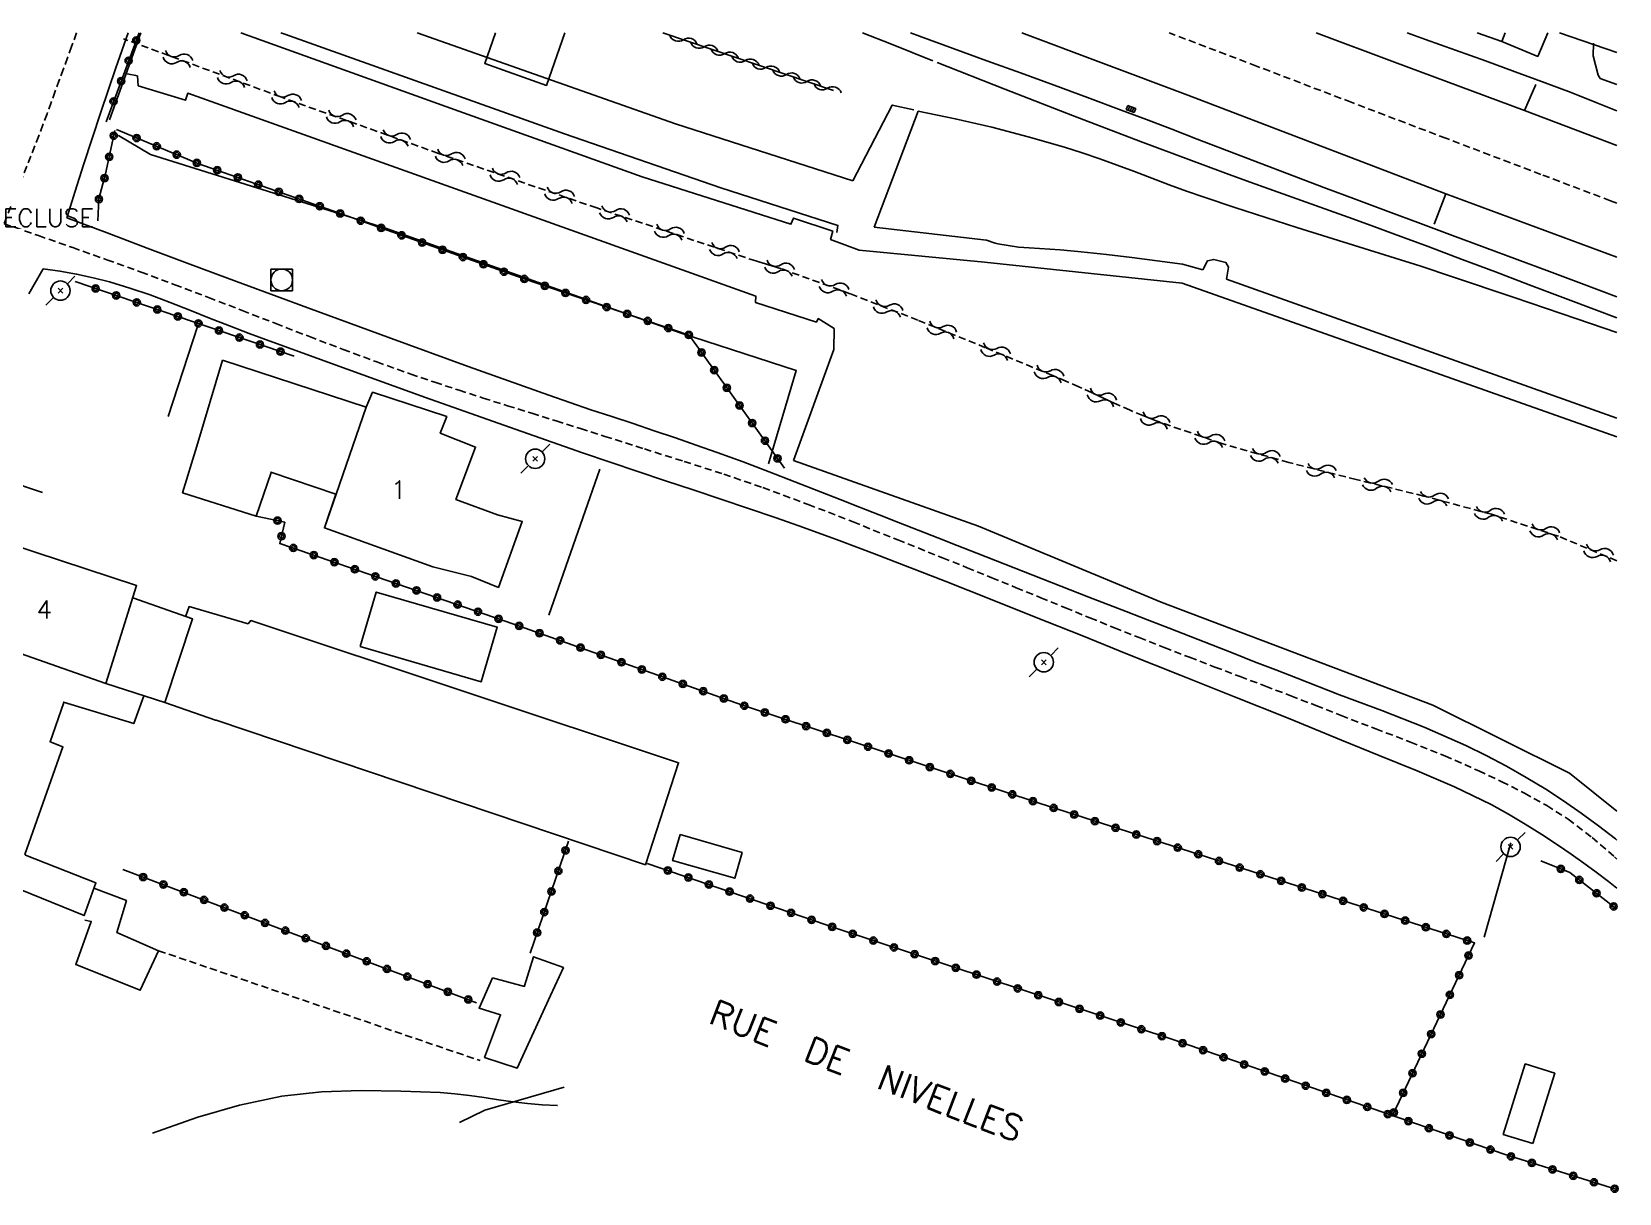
# Model space of a CAD drawing. Header units: millimetres. Extents: x 139000 to 140000, y 142998 to 144000.
# Drawn here: x 139890.5 to 140000.2, y 143919.9 to 144000.1 of the extents above; entities that cross this region are included whole.
import ezdxf
from ezdxf.enums import TextEntityAlignment as Align

# ---------------------------------------------------------------- set-up
doc = ezdxf.new("R2010")
doc.units = ezdxf.units.MM
doc.linetypes.add('DASHED', pattern=[0.75, 0.5, -0.25])
doc.layers.get('0').update_dxf_attribs({"linetype": 'CONTINUOUS'})
for name, color, linetype in [('W0001', 6, 'DASHED'), ('W0006', 2, 'CONTINUOUS'), ('W0008', 7, 'CONTINUOUS'), ('W0010', 4, 'CONTINUOUS'), ('W0014', 7, 'CONTINUOUS'), ('W0017', 7, 'CONTINUOUS'), ('W0021', 2, 'CONTINUOUS'), ('W0101', 7, 'CONTINUOUS'), ('W0104', 1, 'CONTINUOUS'), ('W0112', 1, 'DASHED'), ('W0120', 7, 'CONTINUOUS'), ('W0300', 7, 'CONTINUOUS'), ('W0310', 3, 'CONTINUOUS'), ('W0323', 7, 'CONTINUOUS'), ('W0330', 7, 'CONTINUOUS'), ('W0401', 7, 'CONTINUOUS'), ('W0420', 7, 'CONTINUOUS'), ('W0473', 7, 'CONTINUOUS'), ('W0500', 5, 'DASHED'), ('W0510', 5, 'CONTINUOUS'), ('W0988', 4, 'CONTINUOUS'), ('W0989', 7, 'CONTINUOUS'), ('W0991', 7, 'CONTINUOUS')]:
    doc.layers.add(name, color=color, linetype=linetype)
doc.styles.get("Standard").update_dxf_attribs({"font": 'romans.shx', "width": 0.85})

# ---------------------------------------------------------------- blocks, each defined once
blk = doc.blocks.new('T473')
for p, q in [((-0.166667, 0.166667), (0.166667, -0.166667)), ((-0.166667, -0.166667), (0.166667, 0.166667)), ((0.500001, 0.500001), (1.000002, 1.000002)), ((-1.000002, -1.000002), (-0.500001, -0.500001))]:
    blk.add_line(p, q)
blk.add_ellipse((0, 0), major_axis=(0.471405, 0.471405), ratio=1, start_param=5.4977871438, end_param=11.780972451)
blk = doc.blocks.new('T401')
for p, q in [((-0.3, 0.3), (0, 0.3)), ((-0.3, -0.25), (-0.3, 0.3)), ((-0.3, 0.15), (0, 0.15)), ((-0.3, 0), (0, 0)), ((0, 0.3), (0, -0.25)), ((-0.3, -0.15), (0, -0.15)), ((-0.3, -0.25), (-0.3, -0.3)), ((-0.3, -0.3), (0, -0.3)), ((0, -0.3), (0, -0.25))]:
    blk.add_line(p, q)
blk = doc.blocks.new('T420')
for p, q in [((0.75, 0.75), (-0.75, 0.75)), ((-0.75, 0.75), (-0.75, -0.75)), ((0.75, 0.75), (0.75, -0.75)), ((0.75, -0.75), (-0.75, -0.75))]:
    blk.add_line(p, q)
blk.add_ellipse((0, 0), major_axis=(-0.53, 0.53), ratio=1, start_param=3.926991, end_param=10.210176)
blk = doc.blocks.new('t323o')
at = {"color": 0, "linetype": 'Continuous'}
for radius in [0.25, 0.15]:
    blk.add_circle((0, 0), radius, dxfattribs=at)
blk = doc.blocks.new('t310o')
at = {"color": 0, "linetype": 'Continuous'}
for centre, start, end in [((-0.5, 0.38), 216.8699, 323.1304), ((0.5, -0.37), 36.8699, 143.1303)]:
    blk.add_arc(centre, 0.625, start, end, dxfattribs=at)
blk = doc.blocks.new('t500o')
at = {"color": 0, "linetype": 'Continuous'}
for centre, start, end in [((-0.5, 0.625), 216.8699, 323.1301), ((0.5, -0.125), 36.8699, 143.1301), ((0.5, -0.625), 36.8699, 143.1301), ((-0.5, 0.125), 216.8699, 323.1301)]:
    blk.add_arc(centre, 0.625, start, end, dxfattribs=at)

msp = doc.modelspace()

# ---------------------------------------------------------------- linework, layer by layer
at = {"layer": 'W0001'}
for points in [[(139893.6, 144000), (139893.26, 143999.06), (139892.98, 143998.28), (139892.7, 143997.51), (139892.41, 143996.74), (139892.13, 143995.97), (139891.85, 143995.2), (139891.57, 143994.42), (139891.28, 143993.65), (139890.99, 143992.89), (139888.6, 143986.82)], [(140000, 143988.24), (139999.55, 143988.41), (139994.74, 143990.23), (139988.19, 143992.72), (139981.64, 143995.21), (139975.1, 143997.71), (139969.08, 144000)], [(139888.6, 143986.82), (139890.97, 143986), (139893.34, 143985.17), (139895.7, 143984.33), (139898.06, 143983.48), (139900.39, 143982.61), (139902.72, 143981.73), (139905.04, 143980.83), (139907.36, 143979.93), (139909.68, 143979.03), (139912.01, 143978.14), (139914.34, 143977.28), (139916.68, 143976.44), (139918.35, 143975.87), (139920.02, 143975.32), (139921.69, 143974.78), (139923.37, 143974.25), (139925.05, 143973.73), (139926.73, 143973.2), (139928.41, 143972.68), (139930.09, 143972.14), (139932.82, 143971.27), (139935.56, 143970.41), (139938.3, 143969.53), (139941.01, 143968.6), (139944.14, 143967.44), (139947.24, 143966.23), (139950.33, 143964.99), (139953.42, 143963.75), (139955.12, 143963.07), (139956.82, 143962.38), (139958.51, 143961.69), (139960.21, 143960.99), (139961.9, 143960.3), (139963.6, 143959.6), (139965.29, 143958.92), (139966.99, 143958.24), (139968.73, 143957.56), (139970.48, 143956.88), (139972.23, 143956.21), (139973.97, 143955.55), (139975.72, 143954.89), (139977.47, 143954.22), (139979.21, 143953.55), (139980.95, 143952.86), (139983.34, 143951.94), (139985.73, 143951.03), (139988.11, 143950.08), (139990.45, 143949.04), (139992.04, 143948.29), (139993.61, 143947.5), (139995.15, 143946.65), (139996.63, 143945.7), (139998.28, 143944.45), (139999.84, 143943.1), (140000, 143942.95)]]:
    msp.add_lwpolyline(points, dxfattribs=at)
at = {"layer": 'W0006'}
for points in [[(139988.18, 143988.88), (139970.37, 143995.71), (139958.9, 144000)], [(139979.22, 144000), (139984.64, 143997.98), (139993.61, 143994.63)], [(139941.4, 143970.24), (139943.31, 143976.68), (139935.29, 143979.28), (139914.95, 143986.51), (139898.7, 143991.61), (139896.49, 143992.92)]]:
    msp.add_lwpolyline(points, dxfattribs=at)
at = {"layer": 'W0008'}
for points in [[(139897.17, 144000), (139896.32, 143997.59), (139895.27, 143994.53), (139894.67, 143992.71), (139894.08, 143990.89), (139893.5, 143989.06), (139892.94, 143987.23)], [(139892.94, 143987.23), (139895.71, 143986.19), (139898.48, 143985.14), (139901.25, 143984.1), (139904.03, 143983.07), (139909.57, 143981.02), (139915.11, 143978.98), (139920.66, 143976.96), (139926.22, 143974.98), (139927.67, 143974.47), (139929.12, 143973.98), (139930.58, 143973.5), (139932.04, 143973.02), (139933.5, 143972.53), (139934.96, 143972.04), (139936.41, 143971.54), (139937.86, 143971.03), (139939.65, 143970.37), (139941.43, 143969.69), (139943.21, 143969), (139944.98, 143968.31), (139946.34, 143967.78), (139947.69, 143967.26), (139949.04, 143966.73), (139950.38, 143966.19), (139951.73, 143965.66), (139953.08, 143965.13), (139954.43, 143964.6), (139955.78, 143964.07), (139958.36, 143963.06), (139960.94, 143962.05), (139963.52, 143961.04), (139966.1, 143960.04), (139967.58, 143959.46), (139969.06, 143958.89), (139970.54, 143958.31), (139972.01, 143957.74), (139973.49, 143957.16), (139974.97, 143956.58), (139976.44, 143956.01), (139977.92, 143955.43), (139980.84, 143954.3), (139983.77, 143953.2), (139986.69, 143952.05), (139989.55, 143950.79), (139990.97, 143950.09), (139992.36, 143949.36), (139993.73, 143948.58), (139995.08, 143947.77), (139996.31, 143946.96), (139997.53, 143946.12), (139998.72, 143945.25), (139999.89, 143944.34), (140000, 143944.25)], [(139891.3, 143983.71), (139890.3, 143981.97)], [(140000, 143940.94), (139999.42, 143941.39), (139998.57, 143942.04), (139997.71, 143942.67), (139996.84, 143943.29), (139995.95, 143943.89), (139994.82, 143944.64), (139993.67, 143945.37), (139992.51, 143946.06), (139991.32, 143946.71), (139988.78, 143947.94), (139986.19, 143949.04), (139983.58, 143950.09), (139980.98, 143951.16), (139977.29, 143952.67), (139973.59, 143954.16), (139969.89, 143955.63), (139966.18, 143957.11), (139963.04, 143958.38), (139959.89, 143959.64), (139956.74, 143960.9), (139953.59, 143962.13), (139951.15, 143963.08), (139948.72, 143964.02), (139946.27, 143964.94), (139943.82, 143965.84), (139941.92, 143966.51), (139940.01, 143967.16), (139938.1, 143967.81), (139936.19, 143968.44), (139934.27, 143969.07), (139932.36, 143969.71), (139930.45, 143970.35), (139928.54, 143971.01), (139923.12, 143972.91), (139917.71, 143974.83), (139912.3, 143976.77), (139906.9, 143978.73), (139905.53, 143979.24), (139904.16, 143979.77), (139902.79, 143980.31), (139901.43, 143980.86), (139900.06, 143981.39), (139898.68, 143981.9), (139897.28, 143982.37), (139895.88, 143982.8), (139894.74, 143983.09), (139893.6, 143983.34), (139892.45, 143983.55), (139891.3, 143983.71)]]:
    msp.add_lwpolyline(points, dxfattribs=at)
at = {"layer": 'W0010'}
msp.add_lwpolyline([(139953.04, 143997.95), (139957.72, 143996.11), (139962.4, 143994.3), (139967.09, 143992.51), (139971.78, 143990.74), (139973.39, 143990.15), (139974.99, 143989.57), (139976.6, 143988.99), (139978.21, 143988.42), (139979.82, 143987.84), (139981.43, 143987.27), (139983.03, 143986.69), (139984.64, 143986.1), (139986.97, 143985.24), (139989.3, 143984.36), (139991.62, 143983.49), (139993.94, 143982.61), (139996.27, 143981.73), (139998.59, 143980.85), (140000, 143980.33)], dxfattribs=at)
at = {"layer": 'W0014'}
for points in [[(139952.74, 143998.07), (139949.88, 143999.21), (139947.89, 144000)], [(139951.21, 144000), (139951.82, 143999.77), (139954.15, 143998.92), (139956.47, 143998.08), (139958.79, 143997.23), (139961.12, 143996.38), (139963.44, 143995.53), (139965.76, 143994.67), (139967.51, 143994.01), (139969.26, 143993.34), (139971.01, 143992.67), (139972.76, 143992), (139974.51, 143991.33), (139976.25, 143990.66), (139978, 143989.99), (139979.76, 143989.33), (139981.98, 143988.49), (139984.2, 143987.66), (139986.43, 143986.83), (139988.65, 143986.01), (139990.88, 143985.18), (139993.1, 143984.35), (139995.33, 143983.53), (139997.55, 143982.7), (140000, 143981.78)], [(140000, 143994.61), (139998.61, 143995.17), (139996.83, 143995.88), (139995.03, 143996.56), (139992.97, 143997.32), (139990.91, 143998.07), (139988.84, 143998.81), (139986.77, 143999.55), (139985.51, 144000)], [(139998.85, 143996.85), (140000, 143996.43)]]:
    msp.add_lwpolyline(points, dxfattribs=at)
at = {"layer": 'W0017'}
for points in [[(139907.72, 144000), (139907.99, 143999.9), (139927.3, 143993.03), (139938.1, 143989.29), (139946.19, 143986.71), (139946.12, 143986.21)], [(139917.12, 144000), (139934.97, 143993.73), (139947.22, 143989.78)], [(139998.39, 143999.28), (139998.35, 143998.42), (139998.71, 143997.07), (139998.85, 143996.85)], [(139947.22, 143989.78), (139949.94, 143995.01), (139951.44, 143994.68)], [(139901.97, 143979.79), (139899.93, 143973.52)], [(139891.26, 143968.26), (139883.41, 143970.89)], [(139929.74, 143969.87), (139926.23, 143959.79)]]:
    msp.add_lwpolyline(points, dxfattribs=at)
at = {"layer": 'W0021'}
for points in [[(139994.39, 143996.44), (139993.61, 143994.63), (140000, 143992.22)], [(140000, 143984.51), (139988.18, 143988.88), (139987.38, 143986.78)]]:
    msp.add_lwpolyline(points, dxfattribs=at)
at = {"layer": 'W0101'}
for points in [[(139990.34, 144000), (139992.05, 143999.4)], [(139992.27, 144000), (139992.05, 143999.4)], [(139996.03, 144000), (140000, 143998.64)], [(139913.61, 143974.15), (139914.05, 143975.19), (139919.17, 143973.5), (139918.72, 143972.37), (139921.16, 143971.4), (139919.81, 143967.78), (139922.67, 143966.72), (139924.39, 143966.26), (139922.74, 143961.71), (139920.88, 143962.47), (139918.2, 143963.12), (139910.72, 143965.82), (139911.52, 143968.15)], [(139911.53, 143968.15), (139913.61, 143974.15)]]:
    msp.add_lwpolyline(points, dxfattribs=at)
msp.add_lwpolyline([(139887.22, 143965.29), (139897.75, 143961.83), (139895.63, 143955.07), (139885.06, 143958.77)], close=True, dxfattribs=at)
at = {"layer": 'W0104'}
for points in [[(139922.55, 144000), (139921.8, 143997.88), (139926.05, 143996.37), (139927.33, 144000)], [(139992.05, 143999.4), (139994.53, 143998.37), (139995.22, 144000)], [(139911.52, 143968.15), (139907.03, 143969.67), (139907.04, 143969.64), (139906.01, 143966.62), (139900.93, 143968.25), (139901.91, 143971.47), (139903.69, 143977.4)], [(139903.69, 143977.4), (139913.61, 143974.15)], [(139910.72, 143965.82), (139911.53, 143968.15)], [(139897.49, 143961), (139901.62, 143959.53), (139899.69, 143953.75), (139895.63, 143955.07)], [(139899.69, 143953.75), (139903.21, 143952.54), (139903.24, 143952.55), (139932.89, 143942.56), (139935.18, 143949.6), (139905.63, 143959.42), (139905.45, 143959.2), (139901.37, 143960.39), (139901.14, 143959.75)], [(139898.26, 143954.21), (139897.55, 143952.3), (139892.71, 143953.79), (139892.72, 143953.76), (139891.77, 143951.05), (139892.66, 143950.7), (139890.04, 143943.26), (139890.07, 143943.23), (139894.94, 143941.32), (139894.12, 143939.05), (139885.89, 143942.39)], [(139894.8, 143940.93), (139897.05, 143940.08), (139896.39, 143937.87), (139899.27, 143936.62), (139898, 143933.89), (139893.55, 143935.66), (139894.62, 143938.64), (139894.17, 143938.72)]]:
    msp.add_lwpolyline(points, dxfattribs=at)
for points in [[(139913.2, 143957.62), (139921.56, 143955.19), (139922.66, 143958.97), (139914.3, 143961.39)], [(139935.29, 143944.64), (139939.57, 143943.41), (139939.06, 143941.62), (139934.77, 143942.85), (139935.29, 143944.64)], [(139922.33, 143934.75), (139924.55, 143934.16), (139924.55, 143934.19), (139925.16, 143936.21), (139927.23, 143935.46), (139926.34, 143933.53), (139924.04, 143928.52), (139921.79, 143929.25), (139922.89, 143932.2), (139921.41, 143932.65)], [(139994.18, 143923.31), (139995.7, 143928.16), (139993.67, 143928.8), (139992.15, 143923.94)]]:
    msp.add_lwpolyline(points, close=True, dxfattribs=at)
at = {"layer": 'W0112'}
msp.add_lwpolyline([(139899.27, 143936.62), (139921.48, 143929.03)], dxfattribs=at)
at = {"layer": 'W0120'}
msp.add_lwpolyline([(139898.04, 144000), (139895.87, 143993.99)], dxfattribs=at)
at = {"layer": 'W0300'}
msp.add_lwpolyline([(139927.28, 143927.21), (139921.8, 143925.6), (139920.06, 143924.77)], dxfattribs=at)
at = {"layer": 'W0310'}
msp.add_lwpolyline([(139934.1, 144000), (139945.88, 143996.03)], dxfattribs=at)
at = {"layer": 'W0323'}
for points in [[(139895.64, 143993.86), (139897.92, 144000)], [(139896.24, 143993.27), (139895.61, 143990.27), (139895.15, 143988.53), (139895.08, 143987.02)], [(139896.37, 143993.32), (139901.98, 143990.99), (139910.91, 143987.85), (139924.45, 143983.04), (139935.91, 143979.13), (139942.5, 143969.95)], [(139893.5, 143982.84), (139901.6, 143980.08), (139908.63, 143977.67)], [(139906.01, 143966.62), (139907.98, 143966.21), (139907.64, 143964.74), (139923.81, 143959.18), (139939.54, 143953.6), (139960.08, 143946.81), (139990.16, 143937.16), (139984.51, 143925.29)], [(139924.93, 143936.45), (139927.59, 143944.18)], [(139933.02, 143942.65), (139946.18, 143938.14), (139969.32, 143930.48), (139992.2, 143922.57), (140000, 143920.14)], [(140000, 143939.5), (139996.75, 143942.02), (139994.73, 143942.83)], [(139896.8, 143942.24), (139921.23, 143933.03)]]:
    msp.add_lwpolyline(points, dxfattribs=at)
at = {"layer": 'W0330'}
msp.add_lwpolyline([(139990.82, 143937.55), (139992.68, 143944.07)], dxfattribs=at)
at = {"layer": 'W0500'}
msp.add_lwpolyline([(140000, 143963.55), (139995.96, 143965.24), (139991.33, 143966.76), (139986.65, 143968.02), (139981.99, 143969.16), (139977.34, 143970.33), (139972.71, 143971.64), (139968.17, 143973.21), (139967.26, 143973.57), (139966.37, 143973.95), (139965.48, 143974.35), (139964.59, 143974.75), (139963.71, 143975.16), (139962.82, 143975.56), (139961.93, 143975.95), (139961.04, 143976.33), (139956.39, 143978.26), (139951.72, 143980.16), (139947.03, 143981.99), (139942.29, 143983.71), (139942.07, 143983.78), (139941.85, 143983.85), (139941.63, 143983.92), (139941.4, 143983.98), (139941.18, 143984.05), (139940.96, 143984.11), (139940.73, 143984.18), (139940.51, 143984.25), (139929.53, 143987.91), (139918.6, 143991.68), (139907.7, 143995.58), (139896.85, 143999.59)], dxfattribs=at)
at = {"layer": 'W0510'}
for points in [[(139969.96, 143982.72), (139956.31, 143984.17), (139947.66, 143984.99), (139945.68, 143985.74), (139945.83, 143986.31), (139943.13, 143987.21), (139942.94, 143986.78), (139932.67, 143990.07), (139919.11, 143994.92), (139904.95, 144000)], [(139897.1, 143997.18), (139897.82, 143997.04)], [(139897.82, 143997.04), (139897.85, 143996.34)], [(139897.85, 143996.34), (139901.12, 143995.35), (139901.28, 143995.83), (139940.52, 143981.82), (139940.5, 143981.38), (139944.7, 143980.03), (139944.83, 143980.27), (139945.92, 143979.58), (139945.91, 143978.14), (139943.12, 143970.48)], [(139951.74, 143994.59), (139948.7, 143986.59)], [(140000, 143979.3), (139997.23, 143980.26), (139992.91, 143981.73), (139988.58, 143983.18), (139986.45, 143983.88), (139984.31, 143984.56), (139982.17, 143985.23), (139980.03, 143985.9), (139977.89, 143986.57), (139975.75, 143987.25), (139973.61, 143987.94), (139971.48, 143988.65), (139970.27, 143989.07), (139969.07, 143989.51), (139967.87, 143989.96), (139966.68, 143990.42), (139965.48, 143990.87), (139964.27, 143991.3), (139963.06, 143991.72), (139961.84, 143992.1), (139959.34, 143992.82), (139956.82, 143993.48), (139954.29, 143994.07), (139951.74, 143994.59)], [(139948.7, 143986.59), (139956.46, 143985.69)], [(139956.46, 143985.69), (139956.65, 143985.61), (139956.84, 143985.54), (139957.04, 143985.48), (139957.24, 143985.43), (139957.96, 143985.31), (139958.67, 143985.21), (139959.39, 143985.15), (139960.12, 143985.1), (139960.83, 143985.06), (139961.55, 143985.01), (139962.27, 143984.96), (139962.99, 143984.89), (139964.75, 143984.7), (139966.5, 143984.49), (139968.25, 143984.27), (139970, 143984.04)], [(139970, 143984.04), (139971.39, 143983.64)], [(139971.39, 143983.64), (139971.72, 143984.26), (139972.15, 143984.36), (139972.99, 143984.14), (139973.17, 143983.83), (139973.04, 143983), (140000, 143973.4)], [(140000, 143972.11), (139969.96, 143982.72)], [(139943.12, 143970.48), (139955.89, 143965.94), (139968.52, 143960.69), (139987.27, 143953.57), (139996.71, 143948.87), (140000, 143946.26)], [(139926.83, 143925.94), (139926.79, 143925.94), (139925.77, 143925.97), (139924.76, 143926.06), (139923.75, 143926.18), (139922.75, 143926.33), (139921.75, 143926.49), (139920.74, 143926.63), (139919.73, 143926.75), (139918.72, 143926.82), (139915.99, 143926.92), (139913.26, 143926.97), (139910.51, 143926.88), (139907.78, 143926.57), (139904.85, 143925.96), (139901.98, 143925.12), (139899.17, 143924.14), (139898.85, 143924.03)]]:
    msp.add_lwpolyline(points, dxfattribs=at)

# ---------------------------------------------------------------- block references
at = {"layer": 'W0310', "rotation": 341.3636948922168}
for p in [(139935.52, 143999.52), (139936.95, 143999.04), (139938.37, 143998.56), (139939.79, 143998.08), (139941.21, 143997.6), (139942.63, 143997.12), (139944.05, 143996.64), (139945.47, 143996.17)]:
    msp.add_blockref('t310o', p, dxfattribs=at)
at = {"layer": 'W0323'}
for p, rotation in [((139897.73, 143999.48), 69.5917122937161), ((139897.2, 143998.08), 69.5917122937161), ((139896.68, 143996.67), 69.5917122937161), ((139896.16, 143995.27), 69.5917122937161), ((139896.17, 143992.9), 258.0149948063928), ((139897.75, 143992.74), 337.4091385953719), ((139895.86, 143991.44), 258.0149948063928), ((139899.14, 143992.17), 337.4091385953719), ((139900.52, 143991.59), 337.4091385953719), ((139901.91, 143991.02), 337.4091385953719), ((139903.32, 143990.52), 340.6576758421929), ((139895.53, 143989.97), 255.3323812135468), ((139904.74, 143990.02), 340.6576758421929), ((139906.15, 143989.52), 340.6576758421929), ((139895.15, 143988.52), 267.4129800846819), ((139907.57, 143989.02), 340.6576758421929), ((139908.98, 143988.53), 340.6576758421929), ((139910.4, 143988.03), 340.6576758421929), ((139911.81, 143987.53), 340.4405622845347), ((139913.23, 143987.03), 340.4405622845347), ((139914.64, 143986.53), 340.4405622845347), ((139916.05, 143986.02), 340.4405622845347), ((139917.47, 143985.52), 340.4405622845347), ((139918.88, 143985.02), 340.4405622845347), ((139920.29, 143984.52), 340.4405622845347), ((139921.71, 143984.02), 340.4405622845347), ((139923.12, 143983.51), 340.4405622845347), ((139924.53, 143983.01), 341.1609340418653), ((139894.92, 143982.35), 341.1901312825444), ((139896.34, 143981.87), 341.1901312825444), ((139925.95, 143982.53), 341.1609340418653), ((139927.37, 143982.04), 341.1609340418653), ((139928.79, 143981.56), 341.1609340418653), ((139897.76, 143981.39), 341.1901312825444), ((139899.18, 143980.9), 341.1901312825444), ((139900.6, 143980.42), 341.1901312825444), ((139930.21, 143981.07), 341.1609340418653), ((139931.63, 143980.59), 341.1609340418653), ((139902.02, 143979.94), 341.0682794102291), ((139903.44, 143979.45), 341.0682794102291), ((139933.05, 143980.11), 341.1609340418653), ((139934.47, 143979.62), 341.1609340418653), ((139904.85, 143978.96), 341.0682794102291), ((139906.27, 143978.48), 341.0682794102291), ((139935.89, 143979.14), 341.1609340418653), ((139907.69, 143977.99), 341.0682794102291), ((139936.77, 143977.93), 305.6714456833687), ((139937.65, 143976.71), 305.6714456833687), ((139938.52, 143975.49), 305.6714456833687), ((139939.4, 143974.27), 305.6714456833687), ((139940.27, 143973.06), 305.6714456833687), ((139941.15, 143971.84), 305.6714456833687), ((139942.02, 143970.62), 305.6714456833687), ((139907.48, 143966.32), 348.427833341863), ((139907.76, 143965.25), 257.1249984400179), ((139908.57, 143964.43), 340.9992951974725), ((139909.99, 143963.94), 340.9992951974725), ((139911.41, 143963.45), 340.9992951974725), ((139912.82, 143962.96), 340.9992951974725), ((139914.24, 143962.47), 340.9992951974725), ((139915.66, 143961.98), 340.9992951974725), ((139917.08, 143961.5), 340.9992951974725), ((139918.5, 143961.01), 340.9992951974725), ((139919.92, 143960.52), 340.9992951974725), ((139921.33, 143960.03), 340.9992951974725), ((139922.75, 143959.54), 340.9992951974725), ((139924.17, 143959.05), 340.4706509604721), ((139925.58, 143958.55), 340.4706509604721), ((139927, 143958.05), 340.4706509604721), ((139928.41, 143957.55), 340.4706509604721), ((139929.82, 143957.05), 340.4706509604721), ((139931.24, 143956.54), 340.4706509604721), ((139932.65, 143956.04), 340.4706509604721), ((139934.06, 143955.54), 340.4706509604721), ((139935.48, 143955.04), 340.4706509604721), ((139936.89, 143954.54), 340.4706509604721), ((139938.31, 143954.04), 340.4706509604721), ((139939.72, 143953.54), 341.6999276039316), ((139941.14, 143953.07), 341.6999276039316), ((139942.57, 143952.6), 341.6999276039316), ((139943.99, 143952.13), 341.6999276039316), ((139945.42, 143951.66), 341.6999276039316), ((139946.84, 143951.18), 341.6999276039316), ((139948.27, 143950.71), 341.6999276039316), ((139949.69, 143950.24), 341.6999276039316), ((139951.11, 143949.77), 341.6999276039316), ((139952.54, 143949.3), 341.6999276039316), ((139953.96, 143948.83), 341.6999276039316), ((139955.39, 143948.36), 341.6999276039316), ((139956.81, 143947.89), 341.6999276039316), ((139958.23, 143947.42), 341.6999276039316), ((139959.66, 143946.95), 341.6999276039316), ((139961.09, 143946.48), 342.2205754415945), ((139962.51, 143946.03), 342.2205754415945), ((139963.94, 143945.57), 342.2205754415945), ((139965.37, 143945.11), 342.2205754415945), ((139966.8, 143944.65), 342.2205754415945), ((139927.37, 143943.55), 71.04844752933461), ((139968.23, 143944.19), 342.2205754415945), ((139969.66, 143943.74), 342.2205754415945), ((139971.08, 143943.28), 342.2205754415945), ((139926.88, 143942.13), 71.04844752933461), ((139934.44, 143942.16), 341.0595439544165), ((139972.51, 143942.82), 342.2205754415945), ((139973.94, 143942.36), 342.2205754415945), ((139996.12, 143942.27), 157.9684292184964), ((139898.2, 143941.71), 339.3402149442933), ((139899.6, 143941.19), 339.3402149442933), ((139935.86, 143941.68), 341.0595439544165), ((139937.28, 143941.19), 341.0595439544165), ((139975.37, 143941.9), 342.2205754415945), ((139976.8, 143941.45), 342.2205754415945), ((139978.23, 143940.99), 342.2205754415945), ((139997.4, 143941.51), 142.2590148598791), ((139901.01, 143940.66), 339.3402149442933), ((139902.41, 143940.13), 339.3402149442933), ((139926.4, 143940.71), 71.04844752933461), ((139938.7, 143940.7), 341.0595439544165), ((139940.12, 143940.22), 341.0595439544165), ((139979.65, 143940.53), 342.2205754415945), ((139981.08, 143940.07), 342.2205754415945), ((139998.59, 143940.59), 142.2590148598791), ((139903.81, 143939.6), 339.3402149442933), ((139905.22, 143939.07), 339.3402149442933), ((139925.91, 143939.29), 71.04844752933461), ((139941.53, 143939.73), 341.0595439544165), ((139942.95, 143939.24), 341.0595439544165), ((139944.37, 143938.75), 341.0595439544165), ((139982.51, 143939.61), 342.2205754415945), ((139983.94, 143939.16), 342.2205754415945), ((139999.77, 143939.68), 142.2590148598791), ((139906.62, 143938.54), 339.3402149442933), ((139908.02, 143938.01), 339.3402149442933), ((139925.42, 143937.87), 71.04844752933461), ((139945.79, 143938.27), 341.0595439544165), ((139947.21, 143937.79), 341.6914168584913), ((139985.37, 143938.7), 342.2205754415945), ((139986.8, 143938.24), 342.2205754415945), ((139988.22, 143937.78), 342.2205754415945), ((139909.43, 143937.48), 339.3402149442933), ((139910.83, 143936.95), 339.3402149442933), ((139948.64, 143937.32), 341.6914168584913), ((139950.06, 143936.85), 341.6914168584913), ((139989.65, 143937.32), 342.2205754415945), ((139912.23, 143936.42), 339.3402149442933), ((139913.64, 143935.89), 339.3402149442933), ((139951.49, 143936.38), 341.6914168584913), ((139952.91, 143935.91), 341.6914168584913), ((139989.75, 143936.29), 244.553895204914), ((139915.04, 143935.36), 339.3402149442933), ((139916.45, 143934.83), 339.3402149442933), ((139954.33, 143935.44), 341.6914168584913), ((139955.76, 143934.97), 341.6914168584913), ((139957.18, 143934.49), 341.6914168584913), ((139989.1, 143934.93), 244.553895204914), ((139917.85, 143934.31), 339.3402149442933), ((139919.25, 143933.78), 339.3402149442933), ((139920.66, 143933.25), 339.3402149442933), ((139958.61, 143934.02), 341.6914168584913), ((139960.03, 143933.55), 341.6914168584913), ((139988.46, 143933.58), 244.553895204914), ((139961.45, 143933.08), 341.6914168584913), ((139962.88, 143932.61), 341.6914168584913), ((139987.81, 143932.22), 244.553895204914), ((139964.3, 143932.14), 341.6914168584913), ((139965.73, 143931.67), 341.6914168584913), ((139967.15, 143931.2), 341.6914168584913), ((139968.57, 143930.72), 341.6914168584913), ((139970, 143930.24), 340.925946624565), ((139987.17, 143930.87), 244.553895204914), ((139971.41, 143929.75), 340.925946624565), ((139972.83, 143929.26), 340.925946624565), ((139986.52, 143929.51), 244.553895204914), ((139974.25, 143928.77), 340.925946624565), ((139975.67, 143928.28), 340.925946624565), ((139977.08, 143927.79), 340.925946624565), ((139985.88, 143928.16), 244.553895204914), ((139978.5, 143927.3), 340.925946624565), ((139979.92, 143926.81), 340.925946624565), ((139985.23, 143926.81), 244.553895204914), ((139981.34, 143926.32), 340.925946624565), ((139982.75, 143925.83), 340.925946624565), ((139984.17, 143925.34), 340.925946624565), ((139984.59, 143925.45), 244.553895204914), ((139985.59, 143924.85), 340.925946624565), ((139987.01, 143924.36), 340.925946624565), ((139988.43, 143923.87), 340.925946624565), ((139989.84, 143923.38), 340.925946624565), ((139991.26, 143922.89), 340.925946624565), ((139992.68, 143922.42), 342.7118376585837), ((139994.12, 143921.97), 342.7118376585837), ((139995.55, 143921.52), 342.7118376585837), ((139996.98, 143921.08), 342.7118376585837), ((139998.41, 143920.63), 342.7118376585837), ((139999.84, 143920.19), 342.7118376585837)]:
    msp.add_blockref('t323o', p, dxfattribs=dict(at, rotation=rotation))
at = {"layer": 'W0401', "rotation": 249.3978315246347}
msp.add_blockref('T401', (139966.38, 143994.6), dxfattribs=at)
at = {"layer": 'W0420'}
msp.add_blockref('T420', (139907.77, 143982.94), dxfattribs=at)
at = {"layer": 'W0473'}
for p in [(139892.49, 143982.2), (139925.28, 143970.59), (139960.41, 143956.54), (139992.65, 143943.79)]:
    msp.add_blockref('T473', p, dxfattribs=at)
at = {"layer": 'W0500'}
for p, rotation in [((139900.6, 143998.2), 159.7120263317873), ((139904.36, 143996.81), 159.7120263317873), ((139908.11, 143995.43), 160.331848737712), ((139911.88, 143994.09), 160.331848737712), ((139915.64, 143992.74), 160.331848737712), ((139919.41, 143991.4), 160.9516747444597), ((139923.19, 143990.1), 160.9516747444597), ((139926.97, 143988.79), 160.9516747444597), ((139930.76, 143987.5), 161.5715043520454), ((139934.55, 143986.23), 161.5715043520454), ((139938.35, 143984.97), 161.5715043520454), ((139942.16, 143983.75), 161.4591983758426), ((139945.92, 143982.39), 160.0474738535349), ((139949.66, 143980.96), 158.7007503647204), ((139953.37, 143979.49), 157.8540696585334), ((139957.08, 143977.98), 157.5078077835701), ((139960.77, 143976.44), 157.5078077835701), ((139964.43, 143974.82), 155.3235170784198), ((139968.1, 143973.24), 158.2737732779062), ((139971.88, 143971.93), 160.9022812191331), ((139975.71, 143970.79), 164.1654438573653), ((139979.58, 143969.77), 165.9503728855301), ((139983.46, 143968.8), 166.25012866325), ((139987.34, 143967.84), 164.8652376331038), ((139991.2, 143966.79), 164.8652376331038), ((139995.01, 143965.55), 161.823056508834), ((139998.73, 143964.08), 157.3673069244287)]:
    msp.add_blockref('t500o', p, dxfattribs=dict(at, rotation=rotation))

# ---------------------------------------------------------------- texts
at = {"layer": 'W0988'}
msp.add_text('ECLUSE   ', height=1.25, dxfattribs=at).set_placement((139892.94, 143987.23), align=Align.MIDDLE_CENTER)
at = {"layer": 'W0989'}
msp.add_text('RUE  DE  NIVELLES   ', height=1.75, rotation=338.8554, dxfattribs=at).set_placement((139937.15, 143931.66))
at = {"layer": 'W0991'}
for s, p in [('1', (139915.85, 143968.45)), ('4', (139891.38, 143960.18))]:
    msp.add_text(s, height=1.25, dxfattribs=at).set_placement(p, align=Align.MIDDLE_CENTER)

doc.saveas('drawing.dxf')
